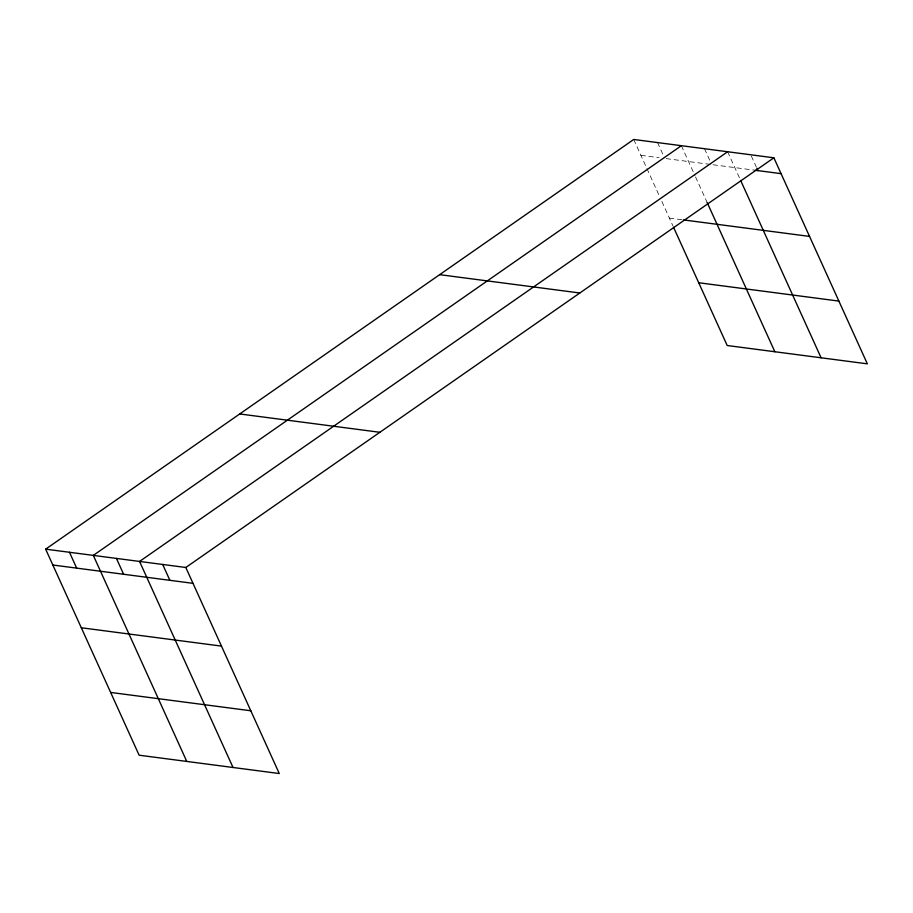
<?xml version="1.0" encoding="UTF-8"?>
<svg xmlns="http://www.w3.org/2000/svg" width="913" height="913" viewBox="0 0 913 913"><rect width="100%" height="100%" fill="white"/><g stroke="black" fill="none" stroke-linecap="round" stroke-linejoin="round"><path stroke-width="0.68" stroke-dasharray="4.57 3.42" d="M640.915 155.313L659.129 157.698M666.136 158.611L710.337 164.397M713.053 164.751L755.222 170.263M669.377 218.081L682 219.725M751.308 155.997L756.284 166.965M727.627 151.752L740.055 179.131M704.505 148.728L710.588 162.137M681.372 145.703L694.953 175.638M695.535 176.917L707.164 202.538M657.554 142.576L663.078 154.776M633.725 139.461L659.506 196.306M661.834 201.431L672.904 225.842"/><path stroke-width="1.37" d="M45.65 549.158L185.807 567.487L279.275 773.539L139.118 755.199L45.65 549.158L633.725 139.461L773.882 157.801L867.35 363.842L727.193 345.513L673.486 227.132M681.372 145.703L93.309 555.389L186.777 761.431M727.627 151.752L139.563 561.438L233.02 767.491M185.807 567.487L773.882 157.801M755.222 170.263L781.072 173.653M683.403 219.907L809.546 236.41M698.719 282.745L838.876 301.085M439.655 274.665L579.823 292.993M239.708 413.954L379.876 432.294M52.84 565.01L193.008 583.339M81.314 627.767L221.471 646.107M110.644 692.442L250.813 710.77M756.843 168.186L757.95 170.628M740.626 180.409L821.095 357.793M707.164 202.538L774.84 351.745M162.685 564.462L169.875 580.314M116.43 558.414L123.62 574.266M69.479 552.274L76.669 568.126"/></g></svg>
